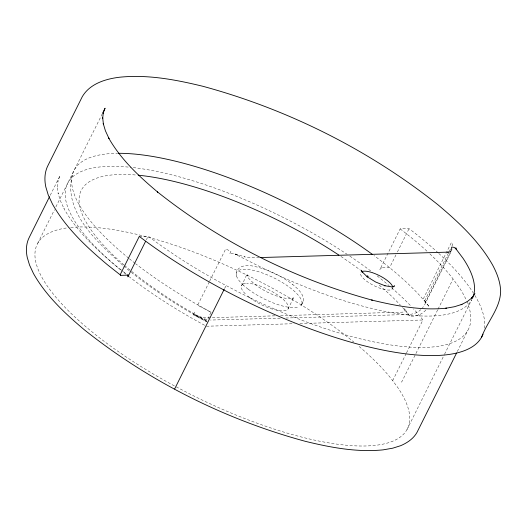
<?xml version="1.0" encoding="UTF-8"?>
<svg xmlns="http://www.w3.org/2000/svg" width="527" height="527" viewBox="0 0 527 527"><rect width="100%" height="100%" fill="white"/><g stroke="black" fill="none" stroke-linecap="round" stroke-linejoin="round"><path stroke-width="0.4" stroke-dasharray="2.63 1.98" d="M236.195 274.093C237.255 264.001 249.528 264.804 256.682 266.939C269.824 270.265 282.261 276.425 292.953 284.745M301.997 303.493L300.845 305.713L299.198 306.78M288.012 309.026L293.908 297.208L292.722 298.275L293.17 298.084L290.594 298.625L291.036 298.572L287.571 298.578L282.413 297.748C272.169 295.08 262.472 290.265 254.106 283.783L248.586 278.289L247.044 275.443L247.156 275.917L247.117 273.921L241.135 286.793A26.436 8.432 26.5 0 0 241.623 288.868L242.486 290.436A26.403 8.419 26.5 0 0 244.561 293.045L246.399 294.863M193.508 314.52L194.792 311.22M72.311 175.148C62.739 212.585 98.819 243.27 123.232 265.694M301.411 305.034C307.472 297.235 298.453 289.099 292.735 284.567M50.236 195.306L60.098 175.531L57.904 181.183L58.069 180.708L57.364 187.065L57.39 186.565L58.187 193.58L58.075 193.099L60.368 200.728L64.142 208.896L63.905 208.494C76.58 230.971 95.769 248.83 115.301 265.292L122.738 271.168M37.687 243.388L54.439 209.786M55.902 206.861L102.146 114.102M146.354 239.825L148.186 236.149A217.032 69.221 26.5 0 0 223.81 284.369L240.575 293.111A217.032 69.221 26.5 0 0 466.869 301.431M209.298 281.853L197.632 305.252L211.063 312.261A15.329 1.469 -61.6 0 0 207.519 320.376M209.667 281.122L225.708 248.942L230.938 251.372L229.64 253.974L230.227 253.434L232.71 253.322L236.346 254.469L238.29 255.43L235.161 254.159L255.108 264.277A206.808 65.961 26.5 0 0 471.77 299.632L444.683 353.96M224.601 288.486L226.07 285.548M438.154 252.848A232.367 74.116 26.5 0 0 409.057 228.632L400.151 228.889L379.855 269.6A2.042 0.995 -52.7 0 1 381.91 267.835M395.948 254.923L390.487 265.878A2.042 0.995 -52.7 0 1 388.439 267.644L380.725 267.868M397.404 252.005L409.057 228.632M450.473 248.975L424.584 300.897L425.039 302.913L449.986 252.881M451.935 246.05L452.66 244.587L451.441 242.44L423.365 298.75L428.662 305.989A15.329 12.016 -38.4 0 1 427.917 307.333M450.374 253.164L424.696 304.665L422.555 307.801M392.687 380.626L406.165 353.597M406.528 352.866L422.917 319.994L422.186 318.987A206.808 65.961 26.5 0 0 413.557 308.914M437.66 309.896L402.094 381.238A2.042 1.647 -36.2 0 1 399.525 382.497M438.029 309.165L453.062 279.007M406.989 429.571L444.32 354.691M457.311 351.542L467.943 330.212M302.709 302.439L303.097 301.668M420.889 309.626C417.582 312.847 412.977 314.316 408.432 314.487L285.977 318.012M242.98 284.033L242.433 284.356A26.607 8.485 26.5 0 0 241.34 285.667M139.286 236.406L148.186 236.149M259.271 257.578L248.606 257.584L244.449 256.82L244.897 256.926L234.996 253.922L236.346 254.469M274.844 315.838L205.813 317.827L200.471 316.839L194.12 314.276L206.736 320.857M280.601 315.673L402.233 312.168L403.333 312.004L404.69 310.963L404.848 310.153L404.077 308.229L409.604 315.792A15.329 12.016 -38.4 0 0 426.56 309.25M280.219 318.176L210.49 320.047M206.446 326.226L294.185 323.697M299.922 323.532L422.917 319.994M206.847 319.467L198.975 317.234L193.574 314.863L207.44 322.096M176.216 386.858L190.326 394.216A206.808 65.961 26.5 0 0 398.254 388.228L391.956 379.618A206.808 65.961 26.5 0 0 357.655 345.225M211.063 312.261L195.451 303.552A206.808 65.961 26.5 0 1 135.722 263.796M206.742 320.811L193.692 313.525A191.472 61.073 26.5 0 1 130.828 270.694M206.768 321.72C179.799 307.01 153.719 290.502 129.82 271.148M248.263 289.244L251.893 291.826A36.752 11.719 26.5 0 0 257.907 295.575L262.169 297.913A36.765 11.726 26.5 0 0 268.79 301.088L273.203 302.92A36.771 11.726 26.5 0 0 279.685 305.173L281.754 305.772A36.449 11.627 26.5 0 0 287.683 307.109A39.96 12.747 26.5 0 0 299.191 306.78M249.811 297.683L252.407 299.527A26.502 8.452 26.5 0 0 256.741 302.234L259.791 303.908A26.521 8.458 26.5 0 0 264.561 306.194L267.723 307.505A26.521 8.458 26.5 0 0 272.4 309.132L279.29 310.68A29.808 9.506 26.5 0 0 285.746 310.489L287.07 309.935A26.376 8.412 26.5 0 0 288.289 308.473L288.427 307.926A26.515 8.458 26.5 0 0 288.229 306.022L287.531 304.468A26.515 8.458 26.5 0 0 285.739 301.958L284.073 300.186A26.488 8.452 26.5 0 0 280.911 297.399L278.447 295.548A26.442 8.432 26.5 0 0 274.257 292.801L271.273 291.082A26.39 8.419 26.5 0 0 266.53 288.691L263.355 287.294A26.482 8.445 26.5 0 0 258.586 285.522L255.569 284.613A26.646 8.498 26.5 0 0 251.326 283.671L250.035 283.48A26.027 8.3 26.5 0 0 246.656 283.289M129.181 270.647L123.825 266.201M123.377 271.668L127.844 275.206M243.533 285.331L240.958 282.788A36.653 11.693 26.5 0 1 238.072 279.165L236.873 276.971M428.662 305.989L421.073 297.05A206.808 65.961 26.5 0 0 373.999 255.575M402.575 307.511L409.604 315.792M302.024 303.552A36.765 11.726 26.5 0 0 301.714 300.838L300.746 298.69A36.765 11.726 26.5 0 0 298.256 295.206L295.937 292.722A36.738 11.719 26.5 0 0 291.536 288.862L288.098 286.273A36.692 11.699 26.5 0 0 282.281 282.459L278.104 280.054A36.64 11.686 26.5 0 0 271.524 276.734L267.07 274.784A36.732 11.719 26.5 0 0 260.463 272.327L256.254 271.056A36.897 11.765 26.5 0 0 250.371 269.752L248.579 269.481A36.449 11.627 26.5 0 0 243.849 269.218L240.997 269.521L237.993 270.694A36.857 11.752 26.5 0 0 236.485 272.512M236.84 276.906A36.653 11.693 26.5 0 1 236.155 274.027M248.158 289.165A36.752 11.719 26.5 0 1 243.421 285.252M130.228 270.199A191.472 61.073 26.5 0 1 124.675 265.529M124.076 265.015A191.472 61.073 26.5 0 1 136.579 175.063M340.956 256.465A191.472 61.073 26.5 0 1 360.626 270.325M366.911 275.107A191.472 61.073 26.5 0 1 370.659 278.058M379.242 285.127A191.472 61.073 26.5 0 1 400.513 305.265M400.151 228.889A217.032 69.221 26.5 0 1 427.489 251.649M429.854 253.849A217.032 69.221 26.5 0 1 452.173 277.788L458.786 286.826A217.032 69.221 26.5 0 1 466.553 300.693M438.76 253.408A232.367 74.116 26.5 0 1 473.147 292.683M474.807 295.344A232.367 74.116 26.5 0 1 484.412 328.881M174.351 385.883A206.808 65.961 26.5 0 1 68.517 227.71M70.704 227.466A206.808 65.961 26.5 0 1 353.861 342.076M204.581 325.251A206.808 65.961 26.5 0 1 129.247 276.794M126.039 274.277A206.808 65.961 26.5 0 1 121.658 270.753M120.433 269.752A206.808 65.961 26.5 0 1 130.867 167.336M133.265 167.599A206.808 65.961 26.5 0 1 347.148 254.324M349.823 256.109A206.808 65.961 26.5 0 1 372.615 272.393M377.18 275.911A206.808 65.961 26.5 0 1 389.13 285.654M391.594 287.768A206.808 65.961 26.5 0 1 410.882 306.049M135.077 263.296A206.808 65.961 26.5 0 1 129.372 258.764M128.753 258.263A206.808 65.961 26.5 0 1 117.409 153.317M392.773 287.096A17.872 5.698 26.5 0 1 373.88 285.601A17.872 5.698 26.5 0 1 361.944 271.55M249.712 297.61A26.502 8.452 26.5 0 1 246.293 294.791M242.967 283.934A26.403 8.419 26.5 0 1 246.643 283.19"/><path stroke-width="0.79" d="M49.505 196.769L29.426 237.051C26.1 243.322 25.77 250.681 27.259 257.505L29.545 265.088L33.524 273.612C46.08 295.871 65.091 313.565 84.439 329.876L84.669 330.067C149.569 381.653 225.431 419.611 305.41 441.349L305.686 441.415C330.93 447.548 357.042 452.489 383.116 449.86L392.72 448.187L400.579 445.717C407.16 442.943 413.379 438.78 416.976 432.443L456.58 353.011M102.877 112.633L105.071 108.239L102.982 113.628L103.305 112.673L102.64 118.727L102.686 117.732L103.444 124.425L103.22 123.47L105.407 130.762L109.017 138.568L108.549 137.771C120.69 159.292 139.069 176.4 157.777 192.171L157.316 191.795C220.51 242.025 294.376 278.987 372.24 300.153L371.687 300.021C396.1 305.95 421.35 310.719 446.553 308.176L445.651 308.282L454.445 306.727L461.995 304.349L461.105 304.738L467.337 301.569L472.218 297.63L471.441 298.269L474.939 293.592M145.617 241.294L127.89 276.853A2.042 0.995 -52.7 0 0 127.567 275.153M224.238 289.224L174.635 388.972M450.354 252.143L451.817 249.199L451.455 247.585L451.909 247.051L454.307 247.42L456.204 249.152L455.901 247.802L455.743 248.599L463.035 258.296A206.808 65.961 26.5 0 1 472.423 298.354M481.638 337.115C487.225 321.681 500.406 308.223 500.65 291.128C500.334 281.912 496.948 273.157 492.659 265.121C479.274 241.379 459.004 222.519 438.372 205.122L437.917 204.746C368.854 149.846 288.124 109.458 203.02 86.323L202.467 86.191C175.55 79.649 147.705 74.386 119.906 77.192L119.003 77.298C105.156 79.037 89.676 83.912 82.252 96.737L48.135 165.162C44.584 171.842 44.235 179.687 45.823 186.96L48.267 195.082L52.516 204.18C65.961 228.02 86.316 246.965 107.04 264.435L120.762 275.292M393.893 286.313L394.479 285.825L393.188 286.866M447.719 252.209L450.177 251.847M260.911 257.532L448.391 252.13M128.753 275.12L121.039 275.344A2.042 0.995 -52.7 0 1 120.716 273.645L139.286 236.406A232.367 74.116 26.5 0 0 351.048 342.24A232.367 74.116 26.5 0 0 483.009 334.184M392.134 286.925L384.69 285.706L385.053 285.799L375.632 282.011L367.049 276.721L367.352 276.965L362.108 271.78M362.444 272.354L361.469 270.246L361.647 270.964M138.199 175.208A191.472 61.073 26.5 0 1 338.887 255.094M118.18 153.311A206.808 65.961 26.5 0 1 372.701 254.627M361.944 271.55A17.872 5.698 26.5 0 1 379.414 275.621A17.872 5.698 26.5 0 1 392.773 287.096"/></g></svg>
